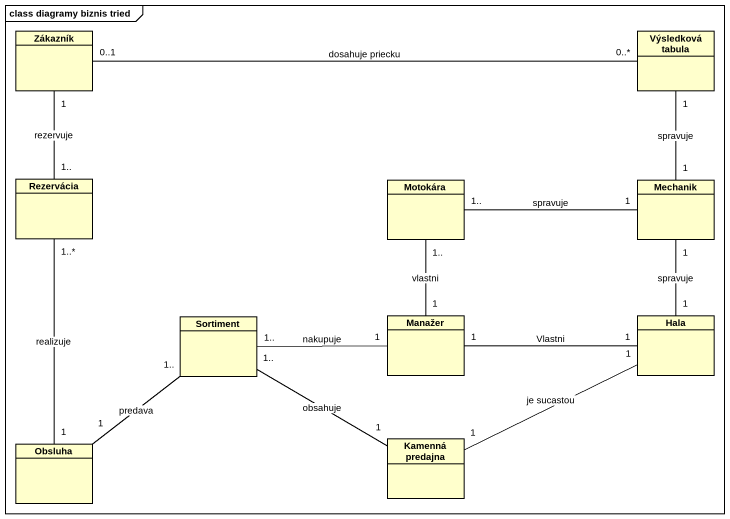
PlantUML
@startuml
mainframe class diagramy biznis tried
hide circle
hide empty members
class Zákazník
class "Výsledková tabula" as Výsledková_tabula
class Rezervácia
class Motokára
class Mechanik
class Sortiment
class Manažer
class Hala
class Obsluha
class "Kamenná predajna" as Kamenná_predajna
Zákazník "0..1" -right- "0..*" Výsledková_tabula : dosahuje priecku
Zákazník "1" -- "1.." Rezervácia : rezervuje
Mechanik "1" -up- "1" Výsledková_tabula : spravuje
Mechanik "1" -left- "1.." Motokára : spravuje
Mechanik "1" -- "1" Hala : spravuje
Manažer "1" -up- "1.." Motokára : vlastni
Manažer "1" -left- "1.." Sortiment : nakupuje
Manažer "1" -right- "1" Hala : Vlastni
Obsluha "1" -up- "1..*" Rezervácia : realizuje
Obsluha "1" -up- "1.." Sortiment : predava
Kamenná_predajna "1" -left- "1.." Sortiment : obsahuje
Kamenná_predajna "1" -right- "1" Hala : je sucastou
@enduml
